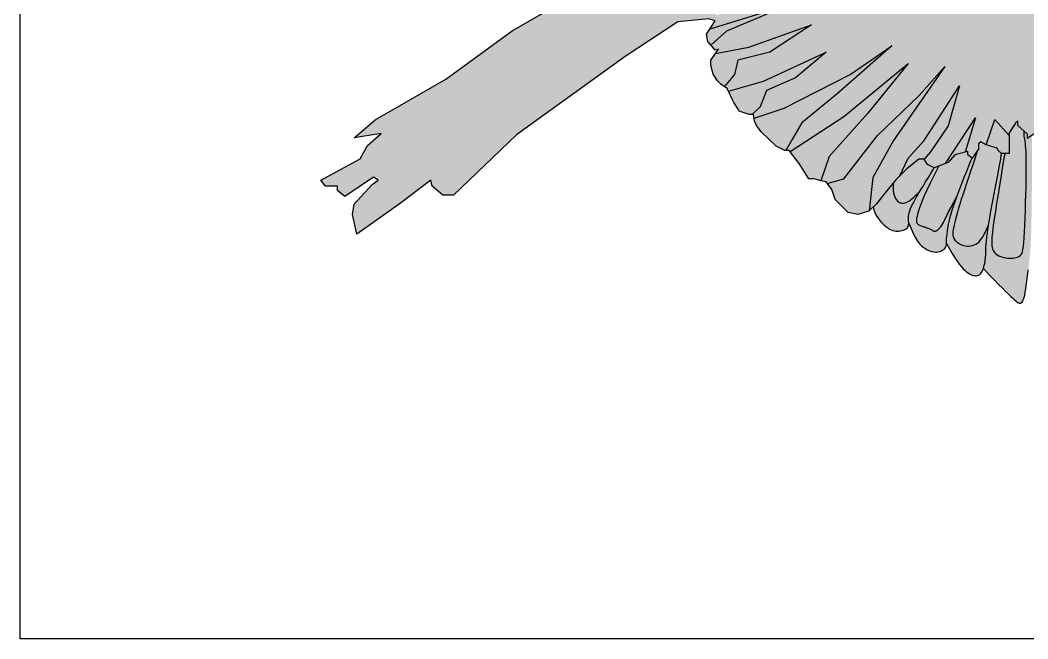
# Model space of a CAD drawing. Header units: millimetres. Extents: x 471 to 1044, y 7 to 541.
# Drawn here: x 470.8 to 530.6, y 149.7 to 186.4 of the extents above; entities that cross this region are included whole.
import ezdxf

# ---------------------------------------------------------------- set-up
doc = ezdxf.new("R2010")
doc.units = ezdxf.units.MM
for name, color, linetype in [('Images', 7, 'Continuous'), ('magpie', 4, 'Continuous'), ('magpiefill', 3, 'Continuous')]:
    doc.layers.add(name, color=color, linetype=linetype)
picture_1 = doc.add_image_def('image6.png', size_in_pixel=(273, 248))

msp = doc.modelspace()

# ---------------------------------------------------------------- hatches: boundary and pattern name
at = {"layer": 'magpiefill', "true_color": 0x010101}
h = msp.add_hatch(color=18, dxfattribs=at)
h.dxf.hatch_style = 1
edge = h.paths.add_edge_path()
edge.add_line((511.631, 186.474), (509.793, 186.286))
edge.add_line((509.793, 186.286), (506.665, 184.231))
edge.add_line((506.665, 184.231), (500.229, 179.585))
edge.add_line((500.229, 179.585), (496.474, 176.011))
edge.add_line((496.474, 176.011), (495.848, 176.011))
edge.add_line((495.848, 176.011), (495.223, 176.547))
edge.add_line((495.223, 176.547), (495.133, 176.905))
edge.add_line((495.133, 176.905), (493.256, 175.475))
edge.add_line((493.256, 175.475), (490.753, 173.688))
edge.add_line((490.753, 173.688), (490.485, 174.85))
edge.add_line((490.485, 174.85), (490.575, 175.475))
edge.add_line((490.575, 175.475), (491.647, 176.637))
edge.add_line((491.647, 176.637), (492.005, 176.905))
edge.add_line((492.005, 176.905), (491.737, 177.083))
edge.add_line((491.737, 177.083), (490.038, 175.922))
edge.add_line((490.038, 175.922), (489.591, 176.279))
edge.add_line((489.591, 176.279), (489.591, 176.547))
edge.add_line((489.591, 176.547), (488.876, 176.547))
edge.add_line((488.876, 176.547), (488.608, 176.905))
edge.add_line((488.608, 176.905), (490.932, 178.155))
edge.add_line((490.932, 178.155), (491.379, 178.96))
edge.add_line((491.379, 178.96), (492.184, 179.674))
edge.add_line((492.184, 179.674), (490.575, 179.406))
edge.add_line((490.575, 179.406), (491.826, 180.478))
edge.add_line((491.826, 180.478), (496.027, 182.891))
edge.add_line((496.027, 182.891), (499.96, 185.75))
edge.add_line((499.96, 185.75), (504.43, 188.341))
edge.add_line((504.43, 188.341), (507.112, 189.949))
edge.add_line((507.112, 189.949), (507.38, 190.932))
edge.add_line((507.38, 190.932), (508.363, 191.557))
edge.add_line((508.363, 191.557), (509.436, 191.11))
edge.add_line((509.436, 191.11), (510.151, 191.2))
edge.add_line((510.151, 191.2), (511.67, 192.451))
edge.add_line((511.67, 192.451), (512.922, 193.255))
edge.add_line((512.922, 193.255), (513.011, 191.468))
edge.add_line((513.011, 191.468), (512.654, 190.128))
edge.add_line((512.654, 190.128), (512.296, 189.949))
edge.add_line((512.296, 189.949), (511.76, 190.128))
edge.add_line((511.76, 190.128), (511.045, 189.413))
edge.add_line((511.045, 189.413), (512.148, 188.475))
edge.add_line((512.148, 188.475), (512.342, 189.314))
edge.add_line((512.342, 189.314), (513.246, 189.83))
edge.add_line((513.246, 189.83), (514.602, 189.895))
edge.add_line((514.602, 189.895), (515.377, 189.637))
edge.add_line((515.377, 189.637), (515.377, 189.056))
edge.add_line((515.377, 189.056), (514.731, 188.797))
edge.add_line((514.731, 188.797), (513.504, 188.539))
edge.add_line((513.504, 188.539), (512.083, 187.442))
edge.add_line((512.083, 187.442), (512.083, 186.667))
edge.add_line((512.083, 186.667), (513.246, 187.119))
edge.add_line((513.246, 187.119), (516.088, 188.217))
edge.add_line((516.088, 188.217), (517.96, 189.249))
edge.add_line((517.96, 189.249), (519.833, 190.605))
edge.add_line((519.833, 190.605), (522.287, 192.412))
edge.add_line((522.287, 192.412), (520.996, 191.96))
edge.add_line((520.996, 191.96), (519.769, 191.509))
edge.add_line((519.769, 191.509), (518.477, 191.831))
edge.add_line((518.477, 191.831), (517.315, 192.8))
edge.add_line((517.315, 192.8), (516.604, 194.22))
edge.add_line((516.604, 194.22), (516.346, 195.833))
edge.add_line((516.346, 195.833), (516.669, 197.318))
edge.add_line((516.669, 197.318), (518.025, 198.803))
edge.add_line((518.025, 198.803), (517.315, 198.544))
edge.add_line((517.315, 198.544), (513.956, 196.802))
edge.add_line((513.956, 196.802), (511.05, 195.188))
edge.add_line((511.05, 195.188), (509.436, 193.897))
edge.add_line((509.436, 193.897), (508.596, 192.67))
edge.add_line((508.596, 192.67), (507.692, 191.96))
edge.add_line((507.692, 191.96), (506.723, 191.702))
edge.add_line((506.723, 191.702), (506.142, 191.96))
edge.add_line((506.142, 191.96), (505.819, 192.348))
edge.add_line((505.819, 192.348), (505.884, 193.251))
edge.add_line((505.884, 193.251), (506.529, 194.736))
edge.add_line((506.529, 194.736), (506.077, 195.704))
edge.add_line((506.077, 195.704), (505.948, 194.865))
edge.add_line((505.948, 194.865), (505.367, 194.478))
edge.add_line((505.367, 194.478), (503.946, 193.639))
edge.add_line((503.946, 193.639), (503.494, 193.961))
edge.add_line((503.494, 193.961), (503.042, 194.22))
edge.add_line((503.042, 194.22), (502.59, 194.671))
edge.add_line((502.59, 194.671), (502.396, 195.382))
edge.add_line((502.396, 195.382), (502.461, 195.833))
edge.add_line((502.461, 195.833), (501.879, 195.962))
edge.add_line((501.879, 195.962), (501.557, 196.221))
edge.add_line((501.557, 196.221), (501.104, 196.673))
edge.add_line((501.104, 196.673), (500.717, 197.189))
edge.add_line((500.717, 197.189), (500.911, 198.157))
edge.add_line((500.911, 198.157), (500.717, 198.157))
edge.add_line((500.717, 198.157), (500.136, 198.351))
edge.add_line((500.136, 198.351), (499.555, 198.867))
edge.add_line((499.555, 198.867), (499.232, 199.513))
edge.add_line((499.232, 199.513), (499.361, 200.094))
edge.add_line((499.361, 200.094), (499.49, 200.739))
edge.add_line((499.49, 200.739), (499.167, 200.804))
edge.add_line((499.167, 200.804), (498.521, 201.385))
edge.add_line((498.521, 201.385), (498.134, 202.159))
edge.add_line((498.134, 202.159), (498.198, 202.869))
edge.add_line((498.198, 202.869), (499.296, 203.579))
edge.add_line((499.296, 203.579), (500.782, 204.354))
edge.add_line((500.782, 204.354), (501.815, 205.193))
edge.add_line((501.815, 205.193), (502.719, 205.968))
edge.add_line((502.719, 205.968), (502.848, 206.097))
edge.add_line((502.848, 206.097), (503.171, 206.226))
edge.add_line((503.171, 206.226), (503.559, 206.549))
edge.add_line((503.559, 206.549), (503.623, 206.807))
edge.add_line((503.623, 206.807), (503.623, 207))
edge.add_line((503.623, 207), (503.559, 207.259))
edge.add_line((503.559, 207.259), (503.365, 207.452))
edge.add_line((503.365, 207.452), (503.171, 207.581))
edge.add_line((503.171, 207.581), (502.913, 207.646))
edge.add_line((502.913, 207.646), (503.107, 207.775))
edge.add_line((503.107, 207.775), (503.365, 207.775))
edge.add_line((503.365, 207.775), (503.623, 207.84))
edge.add_line((503.623, 207.84), (504.075, 207.84))
edge.add_line((504.075, 207.84), (504.334, 207.84))
edge.add_line((504.334, 207.84), (504.527, 207.904))
edge.add_line((504.527, 207.904), (504.721, 208.033))
edge.add_line((504.721, 208.033), (504.85, 208.356))
edge.add_line((504.85, 208.356), (504.915, 208.55))
edge.add_line((504.915, 208.55), (504.656, 208.808))
edge.add_line((504.656, 208.808), (503.817, 209.26))
edge.add_line((503.817, 209.26), (504.915, 209.002))
edge.add_line((504.915, 209.002), (505.496, 208.872))
edge.add_line((505.496, 208.872), (505.819, 209.066))
edge.add_line((505.819, 209.066), (505.819, 209.195))
edge.add_line((505.819, 209.195), (505.819, 209.518))
edge.add_line((505.819, 209.518), (505.625, 209.647))
edge.add_line((505.625, 209.647), (505.496, 209.97))
edge.add_line((505.496, 209.97), (506.013, 209.905))
edge.add_line((506.013, 209.905), (506.271, 209.905))
edge.add_line((506.271, 209.905), (506.659, 209.905))
edge.add_line((506.659, 209.905), (506.659, 210.034))
edge.add_line((506.659, 210.034), (506.594, 210.422))
edge.add_line((506.594, 210.422), (506.465, 210.68))
edge.add_line((506.465, 210.68), (506.4, 211.003))
edge.add_line((506.4, 211.003), (506.723, 211.003))
edge.add_line((506.723, 211.003), (506.981, 211.067))
edge.add_line((506.981, 211.067), (507.111, 211.261))
edge.add_line((507.111, 211.261), (507.175, 211.713))
edge.add_line((507.175, 211.713), (507.24, 211.842))
edge.add_line((507.24, 211.842), (507.498, 211.842))
edge.add_line((507.498, 211.842), (507.692, 211.842))
edge.add_line((507.692, 211.842), (507.821, 211.971))
edge.add_line((507.821, 211.971), (508.015, 211.971))
edge.add_line((508.015, 211.971), (508.079, 212.294))
edge.add_line((508.079, 212.294), (508.079, 212.423))
edge.add_line((508.079, 212.423), (507.756, 212.552))
edge.add_line((507.756, 212.552), (508.015, 212.681))
edge.add_line((508.015, 212.681), (508.209, 212.681))
edge.add_line((508.209, 212.681), (508.467, 212.616))
edge.add_line((508.467, 212.616), (508.79, 212.552))
edge.add_line((508.79, 212.552), (509.242, 212.616))
edge.add_line((509.242, 212.616), (509.888, 212.745))
edge.add_line((509.888, 212.745), (510.211, 212.745))
edge.add_line((510.211, 212.745), (510.211, 212.487))
edge.add_line((510.211, 212.487), (510.275, 212.164))
edge.add_line((510.275, 212.164), (510.727, 211.971))
edge.add_line((510.727, 211.971), (511.308, 212.164))
edge.add_line((511.308, 212.164), (511.631, 211.777))
edge.add_line((511.631, 211.777), (512.084, 211.327))
edge.add_arc((399.971, 145.872), 129.822, 24.71968, 30.27788, ccw=False)
edge.add_arc((519.995, 201.886), 2.717, 219.42642, 277.51125)
edge.add_arc((522.932, 196.825), 3.502, 76.09793, 137.4829, ccw=False)
edge.add_arc((522.741, 192.542), 7.752, 60.01918, 82.34898, ccw=False)
edge.add_arc((522.846, 187.839), 12.024, 55.16075, 71.73216, ccw=False)
edge.add_arc((529.381, 191.983), 5.735, 86.6589, 120.31951)
edge.add_arc((531.137, 189.147), 9.069, 120.84908, 144.98215)
edge.add_arc((524.934, 193.7), 1.388, 152.01833, 206.95598)
edge.add_arc((418.861, 65.263), 165.304, 45.89312, 50.63923, ccw=False)
edge.add_line((533.913, 183.958), (533.783, 183.44))
edge.add_line((533.783, 183.44), (533.977, 183.182))
edge.add_line((533.977, 183.182), (534.558, 182.988))
edge.add_line((534.558, 182.988), (534.364, 182.601))
edge.add_line((534.364, 182.601), (534.623, 182.278))
edge.add_line((534.623, 182.278), (534.752, 181.955))
edge.add_line((534.752, 181.955), (534.3, 181.568))
edge.add_line((534.3, 181.568), (534.235, 181.181))
edge.add_line((534.235, 181.181), (534.429, 180.793))
edge.add_line((534.429, 180.793), (533.912, 180.6))
edge.add_line((533.912, 180.6), (533.396, 180.729))
edge.add_line((533.396, 180.729), (533.46, 180.277))
edge.add_line((533.46, 180.277), (532.75, 180.083))
edge.add_line((532.75, 180.083), (532.427, 180.277))
edge.add_line((532.427, 180.277), (532.233, 180.341))
edge.add_line((532.233, 180.341), (532.039, 180.083))
edge.add_line((532.039, 180.083), (531.716, 179.825))
edge.add_line((531.716, 179.825), (531.393, 179.954))
edge.add_line((531.393, 179.954), (530.554, 179.373))
edge.add_line((530.554, 179.373), (530.554, 179.631))
edge.add_line((530.554, 179.631), (529.973, 180.148))
edge.add_line((529.973, 180.148), (529.973, 180.406))
edge.add_line((529.973, 180.406), (529.844, 180.277))
edge.add_line((529.844, 180.277), (529.456, 179.696))
edge.add_line((529.456, 179.696), (529.456, 179.309))
edge.add_line((529.456, 179.309), (529.456, 178.47))
edge.add_line((529.456, 178.47), (529.004, 178.47))
edge.add_line((529.004, 178.47), (528.81, 178.663))
edge.add_line((528.81, 178.663), (528.746, 178.792))
edge.add_line((528.746, 178.792), (528.1, 178.986))
edge.add_line((528.1, 178.986), (527.777, 179.18))
edge.add_line((527.777, 179.18), (527.648, 179.05))
edge.add_line((527.648, 179.05), (527.648, 178.728))
edge.add_line((527.648, 178.728), (527.26, 178.211))
edge.add_line((527.26, 178.211), (527.002, 178.405))
edge.add_line((527.002, 178.405), (527.002, 178.599))
edge.add_line((527.002, 178.599), (526.227, 178.405))
edge.add_line((526.227, 178.405), (525.839, 177.953))
edge.add_line((525.839, 177.953), (525, 177.63))
edge.add_line((525, 177.63), (524.612, 177.824))
edge.add_line((524.612, 177.824), (524.419, 178.147))
edge.add_line((524.419, 178.147), (524.096, 178.147))
edge.add_line((524.096, 178.147), (523.385, 177.566))
edge.add_line((523.385, 177.566), (522.739, 176.92))
edge.add_line((522.739, 176.92), (522.094, 176.146))
edge.add_line((522.094, 176.146), (521.577, 175.5))
edge.add_line((521.577, 175.5), (521.125, 175.048))
edge.add_line((521.125, 175.048), (520.479, 174.855))
edge.add_line((520.479, 174.855), (519.898, 174.984))
edge.add_line((519.898, 174.984), (519.51, 175.371))
edge.add_line((519.51, 175.371), (519.123, 175.758))
edge.add_line((519.123, 175.758), (518.929, 176.339))
edge.add_line((518.929, 176.339), (518.606, 176.791))
edge.add_line((518.606, 176.791), (518.283, 176.856))
edge.add_line((518.283, 176.856), (517.896, 176.985))
edge.add_line((517.896, 176.985), (517.573, 176.985))
edge.add_line((517.573, 176.985), (516.992, 177.889))
edge.add_line((516.992, 177.889), (516.41, 178.663))
edge.add_line((516.41, 178.663), (516.152, 178.663))
edge.add_line((516.152, 178.663), (515.635, 178.921))
edge.add_line((515.635, 178.921), (514.731, 179.761))
edge.add_line((514.731, 179.761), (514.473, 180.148))
edge.add_line((514.473, 180.148), (514.344, 180.406))
edge.add_line((514.344, 180.406), (514.279, 180.793))
edge.add_line((514.279, 180.793), (514.021, 180.793))
edge.add_line((514.021, 180.793), (513.44, 180.987))
edge.add_line((513.44, 180.987), (513.375, 181.116))
edge.add_line((513.375, 181.116), (513.117, 181.503))
edge.add_line((513.117, 181.503), (513.052, 181.632))
edge.add_line((513.052, 181.632), (512.729, 182.342))
edge.add_line((512.729, 182.342), (512.342, 182.601))
edge.add_line((512.342, 182.601), (512.148, 182.794))
edge.add_line((512.148, 182.794), (511.89, 183.182))
edge.add_line((511.89, 183.182), (511.761, 183.698))
edge.add_line((511.761, 183.698), (511.761, 184.021))
edge.add_line((511.761, 184.021), (512.213, 184.666))
edge.add_line((512.213, 184.666), (512.019, 184.602))
edge.add_line((512.019, 184.602), (511.567, 185.118))
edge.add_line((511.567, 185.118), (511.502, 185.57))
edge.add_line((511.502, 185.57), (512.019, 186.345))
edge.add_line((512.019, 186.345), (511.631, 186.474))
at = {"layer": 'magpiefill'}
h = msp.add_hatch(color=251, dxfattribs=at)
h.dxf.hatch_style = 1
h.paths.add_polyline_path([(503.338, 204.889), (505.642, 205.734), (503.433, 205.366), (501.446, 204.893), (500.782, 204.354), (501.908, 204.508)])
h.paths.add_polyline_path([(504.387, 202.984), (508.296, 204.985), (505.722, 204.032), (502.861, 203.079), (500.573, 202.888), (498.201, 202.871), (498.198, 202.869), (498.134, 202.159), (498.521, 201.385), (499.167, 200.804), (499.49, 200.739), (501.05, 201.649)])
h.paths.add_polyline_path([(504.673, 200.982), (508.201, 203.365), (504.101, 201.363), (501.145, 200.41), (499.439, 200.485), (499.361, 200.094), (499.232, 199.513), (499.555, 198.867), (500.136, 198.351), (500.717, 198.157), (500.859, 198.157), (501.908, 199.076)])
h.paths.add_polyline_path([(504.005, 197.933), (507.629, 200.982), (503.433, 198.409), (500.836, 197.785), (500.717, 197.189), (501.104, 196.673), (501.557, 196.221), (501.879, 195.962), (502.095, 195.915), (502.385, 196.408)])
h.paths.add_polyline_path([(504.864, 196.694), (504.864, 197.456), (503.624, 196.027), (502.435, 195.652), (502.396, 195.382), (502.59, 194.671), (503.042, 194.22), (503.516, 193.949), (505.245, 195.169), (503.338, 194.883)])
h.paths.add_polyline_path([(507.819, 196.503), (506.263, 195.307), (506.529, 194.736)], flags=17)
h.paths.add_polyline_path([(509.092, 193.395), (509.154, 194.502), (510.298, 197.266), (508.201, 194.311), (505.86, 192.92), (505.819, 192.348), (506.142, 191.96), (506.723, 191.702), (507.692, 191.96), (508.596, 192.67)])
h.paths.add_polyline_path([(512.682, 185.734), (516.782, 187.45), (514.684, 186.783), (511.706, 185.876), (511.502, 185.57), (511.567, 185.118), (511.745, 184.915)])
h.paths.add_polyline_path([(513.349, 184.019), (515.256, 184.495), (517.735, 186.116), (514.017, 184.781), (512.04, 184.42), (511.761, 184.021), (511.761, 183.698), (511.89, 183.182), (512.148, 182.794), (512.342, 182.601), (512.561, 182.455), (513.159, 183.161)])
h.paths.add_polyline_path([(515.066, 182.208), (516.782, 182.971), (518.594, 184.495), (514.875, 182.78), (512.808, 182.17), (513.052, 181.632), (513.117, 181.503), (513.375, 181.116), (513.44, 180.987), (514.021, 180.793), (514.208, 180.793), (514.684, 181.255)])
h.paths.add_polyline_path([(519.261, 182.018), (522.503, 184.877), (520.024, 183.161), (516.115, 181.16), (514.316, 180.574), (514.344, 180.406), (514.473, 180.148), (514.731, 179.761), (515.635, 178.921), (516.152, 178.663), (516.21, 178.663), (516.591, 179.349), (517.163, 180.302)])
h.paths.add_polyline_path([(521.073, 180.874), (523.456, 183.828), (519.642, 180.683), (516.466, 178.588), (516.992, 177.889), (517.573, 176.985), (517.896, 176.985), (518.283, 176.856), (518.784, 178.301)])
h.paths.add_polyline_path([(522.598, 179.254), (525.649, 183.638), (524.124, 181.922), (521.645, 179.54), (519.642, 176.967), (518.667, 176.706), (518.929, 176.339), (519.123, 175.758), (519.51, 175.371), (519.898, 174.984), (520.479, 174.855), (521.125, 175.048), (521.153, 175.076), (521.359, 177.062)])
h.paths.add_polyline_path([(525.84, 180.112), (526.507, 182.494), (524.41, 179.254), (523.456, 178.206), (522.978, 177.159), (523.385, 177.566), (524.096, 178.147), (524.419, 178.147), (524.791, 178.587)])
h.paths.add_polyline_path([(527.461, 180.588), (525.675, 177.89), (525.839, 177.953), (526.227, 178.405), (526.848, 178.56)])
h.paths.add_polyline_path([(529.456, 179.54), (528.605, 180.493), (528.087, 178.994), (528.1, 178.986), (528.746, 178.792), (528.81, 178.663), (529.004, 178.47), (529.456, 178.47), (529.456, 179.309)])
h = msp.add_hatch(color=255, dxfattribs=at)
h.dxf.hatch_style = 1
h.paths.add_polyline_path([(530.46, 176.489), (530.468, 176.903), (530.474, 177.276), (530.477, 177.608), (530.477, 177.902), (530.475, 178.163), (530.47, 178.392), (530.462, 178.595), (530.451, 178.773), (530.438, 178.93), (530.422, 179.069), (530.409, 179.167), (530.307, 179.85), (529.838, 180.268), (529.456, 179.696), (529.456, 179.309), (529.456, 178.47), (529.195, 178.47), (529.113, 177.979), (529.034, 177.5), (528.959, 177.034), (528.887, 176.586), (528.82, 176.16), (528.757, 175.758), (528.698, 175.385), (528.645, 175.044), (528.598, 174.738), (528.556, 174.465), (528.52, 174.222), (528.49, 174.005), (528.465, 173.813), (528.446, 173.641), (528.432, 173.487), (528.424, 173.347), (528.422, 173.22), (528.425, 173.103), (528.436, 172.997), (528.453, 172.9), (528.477, 172.812), (528.51, 172.733), (528.55, 172.661), (528.599, 172.595), (528.657, 172.536), (528.724, 172.483), (528.798, 172.435), (528.879, 172.394), (528.966, 172.358), (529.059, 172.329), (529.157, 172.305), (529.259, 172.286), (529.364, 172.274), (529.471, 172.267), (529.578, 172.266), (529.682, 172.271), (529.782, 172.283), (529.876, 172.302), (529.962, 172.327), (530.039, 172.36), (530.104, 172.401), (530.159, 172.457), (530.205, 172.533), (530.244, 172.638), (530.276, 172.779), (530.303, 172.961), (530.327, 173.193), (530.348, 173.481), (530.368, 173.828), (530.388, 174.226), (530.406, 174.659), (530.422, 175.116), (530.437, 175.582), (530.449, 176.044)])
h = msp.add_hatch(color=253, dxfattribs=at)
h.dxf.hatch_style = 1
h.paths.add_polyline_path([(530.594, 171.571), (530.62, 171.788), (530.646, 171.991), (530.67, 172.195), (530.692, 172.415), (530.713, 172.67), (530.732, 172.977), (530.75, 173.354), (530.766, 173.818), (530.78, 174.387), (530.792, 175.068), (530.801, 175.826), (530.809, 176.619), (530.813, 177.401), (530.815, 178.129), (530.813, 178.757), (530.808, 179.244), (530.799, 179.543), (530.554, 179.373), (530.554, 179.631), (530.354, 179.809), (530.349, 179.708), (530.352, 179.61), (530.36, 179.513), (530.372, 179.413), (530.388, 179.308), (530.405, 179.195), (530.422, 179.069), (530.438, 178.93), (530.451, 178.773), (530.462, 178.595), (530.47, 178.392), (530.475, 178.163), (530.477, 177.902), (530.477, 177.608), (530.474, 177.276), (530.468, 176.903), (530.46, 176.489), (530.449, 176.044), (530.437, 175.582), (530.422, 175.116), (530.406, 174.659), (530.388, 174.226), (530.368, 173.828), (530.348, 173.481), (530.327, 173.193), (530.303, 172.961), (530.276, 172.779), (530.244, 172.638), (530.205, 172.533), (530.159, 172.457), (530.104, 172.401), (530.039, 172.36), (529.962, 172.327), (529.876, 172.302), (529.782, 172.283), (529.682, 172.271), (529.578, 172.266), (529.471, 172.267), (529.364, 172.274), (529.259, 172.286), (529.157, 172.305), (529.059, 172.329), (528.966, 172.358), (528.879, 172.394), (528.798, 172.435), (528.724, 172.483), (528.657, 172.536), (528.599, 172.595), (528.55, 172.661), (528.51, 172.733), (528.477, 172.812), (528.453, 172.9), (528.436, 172.997), (528.425, 173.103), (528.422, 173.22), (528.424, 173.347), (528.432, 173.487), (528.446, 173.641), (528.465, 173.813), (528.49, 174.005), (528.52, 174.222), (528.556, 174.465), (528.598, 174.738), (528.645, 175.044), (528.698, 175.385), (528.757, 175.758), (528.82, 176.16), (528.887, 176.586), (528.959, 177.034), (529.034, 177.5), (529.113, 177.979), (529.195, 178.47), (529.004, 178.47), (528.992, 178.339), (528.96, 178.135), (528.912, 177.868), (528.851, 177.55), (528.78, 177.191), (528.703, 176.804), (528.623, 176.399), (528.544, 175.987), (528.468, 175.58), (528.397, 175.182), (528.331, 174.799), (528.271, 174.436), (528.218, 174.098), (528.172, 173.788), (528.134, 173.514), (528.106, 173.278), (528.086, 173.084), (528.074, 172.928), (528.068, 172.801), (528.066, 172.698), (528.066, 172.61), (528.067, 172.532), (528.067, 172.455), (528.064, 172.374), (528.057, 172.282), (528.045, 172.181), (528.029, 172.074), (528.009, 171.964), (527.985, 171.854), (527.959, 171.748), (527.93, 171.648), (528.269, 171.288), (528.567, 170.977), (528.828, 170.71), (529.055, 170.482), (529.25, 170.291), (529.416, 170.132), (529.557, 170), (529.674, 169.893), (529.772, 169.805), (529.853, 169.736), (529.918, 169.683), (529.972, 169.645), (530.016, 169.619), (530.053, 169.603), (530.086, 169.597), (530.117, 169.597), (530.149, 169.604), (530.181, 169.619), (530.214, 169.646), (530.247, 169.689), (530.281, 169.749), (530.314, 169.832), (530.347, 169.94), (530.38, 170.077), (530.413, 170.244), (530.445, 170.437), (530.477, 170.65), (530.507, 170.876), (530.537, 171.109), (530.566, 171.342)])
h = msp.add_hatch(color=255, dxfattribs=at)
h.dxf.hatch_style = 1
h.paths.add_polyline_path([(528.703, 176.804), (528.78, 177.191), (528.851, 177.55), (528.912, 177.868), (528.96, 178.135), (528.992, 178.339), (529.004, 178.47), (528.81, 178.663), (528.746, 178.792), (528.085, 178.99), (528.087, 178.994), (527.777, 179.18), (527.648, 179.05), (527.648, 178.728), (527.57, 178.624), (527.417, 178.171), (527.274, 177.749), (527.141, 177.356), (527.018, 176.989), (526.905, 176.646), (526.8, 176.326), (526.704, 176.025), (526.615, 175.743), (526.534, 175.477), (526.46, 175.227), (526.394, 174.994), (526.334, 174.778), (526.282, 174.579), (526.237, 174.399), (526.199, 174.237), (526.168, 174.094), (526.143, 173.97), (526.126, 173.863), (526.116, 173.771), (526.114, 173.691), (526.119, 173.62), (526.132, 173.556), (526.153, 173.497), (526.181, 173.439), (526.218, 173.382), (526.263, 173.325), (526.316, 173.27), (526.376, 173.217), (526.443, 173.168), (526.517, 173.122), (526.597, 173.082), (526.684, 173.047), (526.777, 173.02), (526.875, 173), (526.976, 172.989), (527.079, 172.988), (527.182, 172.998), (527.286, 173.02), (527.387, 173.054), (527.485, 173.103), (527.579, 173.166), (527.67, 173.246), (527.76, 173.347), (527.849, 173.47), (527.941, 173.618), (528.035, 173.794), (528.135, 174), (528.24, 174.24), (528.271, 174.436), (528.331, 174.799), (528.397, 175.182), (528.468, 175.58), (528.544, 175.987), (528.623, 176.399)])
h = msp.add_hatch(color=255, dxfattribs=at)
h.dxf.hatch_style = 1
h.paths.add_polyline_path([(526.806, 177.106), (526.941, 177.439), (527.065, 177.741), (527.174, 178.002), (527.26, 178.211), (527.002, 178.405), (527.002, 178.599), (526.227, 178.405), (525.839, 177.953), (525.284, 177.74), (525.001, 177.194), (524.765, 176.721), (524.571, 176.313), (524.415, 175.963), (524.292, 175.667), (524.196, 175.416), (524.122, 175.204), (524.066, 175.026), (524.022, 174.874), (523.991, 174.746), (523.97, 174.64), (523.959, 174.552), (523.957, 174.48), (523.964, 174.421), (523.978, 174.374), (523.999, 174.334), (524.026, 174.3), (524.059, 174.271), (524.097, 174.247), (524.139, 174.225), (524.186, 174.206), (524.236, 174.188), (524.289, 174.171), (524.345, 174.154), (524.403, 174.136), (524.462, 174.118), (524.522, 174.098), (524.581, 174.078), (524.638, 174.057), (524.693, 174.035), (524.745, 174.012), (524.793, 173.988), (524.835, 173.964), (524.874, 173.94), (524.909, 173.917), (524.943, 173.898), (524.976, 173.882), (525.01, 173.872), (525.045, 173.868), (525.083, 173.873), (525.125, 173.886), (525.17, 173.909), (525.218, 173.942), (525.27, 173.986), (525.323, 174.042), (525.378, 174.109), (525.436, 174.19), (525.494, 174.283), (525.554, 174.391), (525.619, 174.518), (525.693, 174.667), (525.781, 174.844), (525.887, 175.054), (526.014, 175.3), (526.168, 175.587), (526.352, 175.921), (526.391, 176.031), (526.526, 176.391), (526.666, 176.753)])
h = msp.add_hatch(color=253, dxfattribs=at)
h.dxf.hatch_style = 1
h.paths.add_polyline_path([(528.066, 172.61), (528.066, 172.698), (528.068, 172.801), (528.074, 172.928), (528.086, 173.084), (528.106, 173.278), (528.134, 173.514), (528.172, 173.788), (528.218, 174.098), (528.24, 174.24), (528.135, 174), (528.035, 173.794), (527.941, 173.618), (527.849, 173.47), (527.76, 173.347), (527.67, 173.246), (527.579, 173.166), (527.485, 173.103), (527.387, 173.054), (527.286, 173.02), (527.182, 172.998), (527.079, 172.988), (526.976, 172.989), (526.875, 173), (526.777, 173.02), (526.684, 173.047), (526.597, 173.082), (526.517, 173.122), (526.443, 173.168), (526.376, 173.217), (526.316, 173.27), (526.263, 173.325), (526.218, 173.382), (526.181, 173.439), (526.153, 173.497), (526.132, 173.556), (526.119, 173.62), (526.114, 173.691), (526.116, 173.771), (526.126, 173.863), (526.143, 173.97), (526.168, 174.094), (526.199, 174.237), (526.237, 174.399), (526.282, 174.579), (526.334, 174.778), (526.394, 174.994), (526.46, 175.227), (526.534, 175.477), (526.615, 175.743), (526.704, 176.025), (526.8, 176.326), (526.905, 176.646), (527.018, 176.989), (527.141, 177.356), (527.274, 177.749), (527.417, 178.171), (527.57, 178.624), (527.26, 178.211), (527.174, 178.002), (527.065, 177.741), (526.941, 177.439), (526.806, 177.106), (526.666, 176.753), (526.526, 176.391), (526.391, 176.031), (526.267, 175.683), (526.158, 175.356), (526.064, 175.053), (525.985, 174.772), (525.919, 174.514), (525.866, 174.279), (525.824, 174.066), (525.793, 173.875), (525.771, 173.707), (525.757, 173.56), (525.75, 173.433), (525.747, 173.323), (525.745, 173.228), (525.743, 173.141), (525.919, 172.82), (526.082, 172.539), (526.233, 172.296), (526.372, 172.088), (526.502, 171.91), (526.624, 171.76), (526.738, 171.634), (526.846, 171.53), (526.949, 171.443), (527.047, 171.373), (527.141, 171.318), (527.229, 171.277), (527.312, 171.249), (527.39, 171.232), (527.462, 171.224), (527.529, 171.226), (527.59, 171.234), (527.646, 171.251), (527.697, 171.277), (527.745, 171.312), (527.788, 171.357), (527.827, 171.412), (527.864, 171.479), (527.898, 171.558), (527.93, 171.648), (527.959, 171.748), (527.985, 171.854), (528.009, 171.964), (528.029, 172.074), (528.045, 172.181), (528.057, 172.282), (528.064, 172.374), (528.067, 172.455), (528.067, 172.532)])
h = msp.add_hatch(color=255, dxfattribs=at)
h.dxf.hatch_style = 1
h.paths.add_polyline_path([(524.346, 176.539), (524.501, 176.794), (524.663, 177.062), (524.83, 177.341), (525, 177.63), (524.612, 177.824), (524.419, 178.147), (524.096, 178.147), (523.385, 177.566), (522.739, 176.92), (522.577, 176.726), (522.574, 176.507), (522.583, 176.316), (522.604, 176.153), (522.634, 176.015), (522.673, 175.898), (522.719, 175.802), (522.77, 175.723), (522.825, 175.66), (522.882, 175.61), (522.942, 175.573), (523.004, 175.548), (523.068, 175.534), (523.135, 175.531), (523.204, 175.538), (523.275, 175.554), (523.348, 175.579), (523.424, 175.613), (523.505, 175.658), (523.592, 175.717), (523.688, 175.793), (523.797, 175.889), (523.919, 176.007), (524.057, 176.15), (524.215, 176.322)])
h = msp.add_hatch(color=253, dxfattribs=at)
h.dxf.hatch_style = 1
h.paths.add_polyline_path([(525.771, 173.707), (525.793, 173.875), (525.824, 174.066), (525.866, 174.279), (525.919, 174.514), (525.985, 174.772), (526.064, 175.053), (526.158, 175.356), (526.267, 175.683), (526.352, 175.921), (526.168, 175.587), (526.014, 175.3), (525.887, 175.054), (525.781, 174.844), (525.693, 174.667), (525.619, 174.518), (525.554, 174.391), (525.494, 174.283), (525.436, 174.19), (525.378, 174.109), (525.323, 174.042), (525.27, 173.986), (525.218, 173.942), (525.17, 173.909), (525.125, 173.886), (525.083, 173.873), (525.045, 173.868), (525.01, 173.872), (524.976, 173.882), (524.943, 173.898), (524.909, 173.917), (524.874, 173.94), (524.835, 173.964), (524.793, 173.988), (524.745, 174.012), (524.693, 174.035), (524.638, 174.057), (524.581, 174.078), (524.522, 174.098), (524.462, 174.118), (524.403, 174.136), (524.345, 174.154), (524.289, 174.171), (524.236, 174.188), (524.186, 174.206), (524.139, 174.225), (524.097, 174.247), (524.059, 174.271), (524.026, 174.3), (523.999, 174.334), (523.978, 174.374), (523.964, 174.421), (523.957, 174.48), (523.959, 174.552), (523.97, 174.64), (523.991, 174.746), (524.022, 174.874), (524.066, 175.026), (524.122, 175.204), (524.196, 175.416), (524.292, 175.667), (524.415, 175.963), (524.571, 176.313), (524.765, 176.721), (525.001, 177.194), (525.284, 177.74), (525, 177.63), (524.83, 177.341), (524.663, 177.062), (524.501, 176.794), (524.346, 176.539), (524.2, 176.298), (524.066, 176.072), (523.944, 175.863), (523.837, 175.671), (523.747, 175.499), (523.672, 175.345), (523.612, 175.206), (523.565, 175.081), (523.529, 174.967), (523.504, 174.864), (523.489, 174.769), (523.482, 174.68), (523.482, 174.596), (523.486, 174.516), (523.491, 174.44), (523.495, 174.385), (523.636, 174.024), (523.771, 173.724), (523.901, 173.48), (524.026, 173.283), (524.147, 173.127), (524.263, 173.004), (524.376, 172.909), (524.486, 172.833), (524.592, 172.771), (524.696, 172.721), (524.797, 172.682), (524.894, 172.655), (524.988, 172.638), (525.079, 172.63), (525.166, 172.632), (525.249, 172.641), (525.329, 172.659), (525.403, 172.684), (525.472, 172.715), (525.535, 172.753), (525.59, 172.795), (525.638, 172.843), (525.677, 172.895), (525.706, 172.95), (525.726, 173.009), (525.737, 173.074), (525.743, 173.146), (525.745, 173.228), (525.747, 173.323), (525.75, 173.433), (525.757, 173.56)])
h = msp.add_hatch(color=253, dxfattribs=at)
h.dxf.hatch_style = 1
h.paths.add_polyline_path([(523.612, 175.206), (523.672, 175.345), (523.747, 175.499), (523.837, 175.671), (523.944, 175.863), (524.066, 176.072), (524.2, 176.298), (524.215, 176.322), (524.057, 176.15), (523.919, 176.007), (523.797, 175.889), (523.688, 175.793), (523.592, 175.717), (523.505, 175.658), (523.424, 175.613), (523.348, 175.579), (523.275, 175.554), (523.204, 175.538), (523.135, 175.531), (523.068, 175.534), (523.004, 175.548), (522.942, 175.573), (522.882, 175.61), (522.825, 175.66), (522.77, 175.723), (522.719, 175.802), (522.673, 175.898), (522.634, 176.015), (522.604, 176.153), (522.583, 176.316), (522.574, 176.507), (522.577, 176.726), (522.094, 176.146), (521.577, 175.5), (521.395, 175.318), (521.428, 175.145), (521.488, 174.975), (521.57, 174.81), (521.669, 174.653), (521.78, 174.506), (521.899, 174.371), (522.021, 174.251), (522.139, 174.147), (522.252, 174.062), (522.358, 173.995), (522.458, 173.944), (522.554, 173.907), (522.646, 173.883), (522.736, 173.871), (522.823, 173.868), (522.91, 173.873), (522.996, 173.885), (523.081, 173.903), (523.162, 173.927), (523.238, 173.956), (523.306, 173.991), (523.367, 174.032), (523.417, 174.077), (523.454, 174.126), (523.479, 174.18), (523.492, 174.239), (523.497, 174.302), (523.496, 174.369), (523.491, 174.44), (523.486, 174.516), (523.482, 174.596), (523.482, 174.68), (523.489, 174.769), (523.504, 174.864), (523.529, 174.967), (523.565, 175.081)])

# ---------------------------------------------------------------- linework, layer by layer
at = {"layer": 'magpie'}
msp.add_lwpolyline([(523.698, 193.071, -0.020712), (533.913, 183.958)], format="xyb", dxfattribs=at)
for points in [[(531.393, 179.954), (530.554, 179.373), (530.554, 179.631), (529.973, 180.148), (529.973, 180.406), (529.844, 180.277), (529.456, 179.696), (529.456, 179.309), (529.456, 178.47), (529.004, 178.47), (528.81, 178.663), (528.746, 178.792), (528.1, 178.986), (527.777, 179.18), (527.648, 179.05), (527.648, 178.728), (527.26, 178.211), (527.002, 178.405), (527.002, 178.599), (526.227, 178.405), (525.839, 177.953), (525, 177.63), (524.612, 177.824), (524.419, 178.147), (524.096, 178.147), (523.385, 177.566), (522.739, 176.92), (522.094, 176.146), (521.577, 175.5), (521.125, 175.048), (520.479, 174.855), (519.898, 174.984), (519.51, 175.371), (519.123, 175.758), (518.929, 176.339), (518.606, 176.791), (518.283, 176.856), (517.896, 176.985), (517.573, 176.985), (516.992, 177.889), (516.41, 178.663), (516.152, 178.663), (515.635, 178.921), (514.731, 179.761), (514.473, 180.148), (514.344, 180.406), (514.279, 180.793), (514.021, 180.793), (513.44, 180.987), (513.375, 181.116), (513.117, 181.503), (513.052, 181.632), (512.729, 182.342), (512.342, 182.601), (512.148, 182.794), (511.89, 183.182), (511.761, 183.698), (511.761, 184.021), (512.213, 184.666), (512.019, 184.602), (511.567, 185.118), (511.502, 185.57), (512.019, 186.345), (511.631, 186.474), (509.793, 186.286), (506.665, 184.231), (500.229, 179.585), (496.474, 176.011), (495.848, 176.011), (495.223, 176.547), (495.133, 176.905), (493.256, 175.475), (490.753, 173.688), (490.485, 174.85), (490.575, 175.475), (491.647, 176.637), (492.005, 176.905), (491.737, 177.083), (490.038, 175.922), (489.591, 176.279), (489.591, 176.547), (488.876, 176.547), (488.608, 176.905), (490.932, 178.155), (491.379, 178.96), (492.184, 179.674), (490.575, 179.406), (491.826, 180.478), (496.027, 182.891), (499.96, 185.75), (504.43, 188.341)], [(511.706, 185.876), (514.684, 186.783), (516.782, 187.45), (512.682, 185.734), (511.745, 184.915)], [(512.04, 184.42), (514.017, 184.781), (517.735, 186.116), (515.256, 184.495), (513.349, 184.019), (513.159, 183.161), (512.561, 182.455)], [(514.316, 180.574), (516.115, 181.16), (520.024, 183.161), (522.503, 184.877), (519.261, 182.018), (517.163, 180.302), (516.591, 179.349), (516.21, 178.663)], [(512.808, 182.17), (514.875, 182.78), (518.594, 184.495), (516.782, 182.971), (515.066, 182.208), (514.684, 181.255), (514.208, 180.793)], [(516.466, 178.588), (519.642, 180.683), (523.456, 183.828), (521.073, 180.874), (518.784, 178.301), (518.283, 176.856)], [(518.667, 176.706), (519.642, 176.967), (521.645, 179.54), (524.124, 181.922), (525.649, 183.638), (522.598, 179.254), (521.359, 177.062), (521.153, 175.076)], [(522.978, 177.159), (523.456, 178.206), (524.41, 179.254), (526.507, 182.494), (525.84, 180.112), (524.791, 178.587), (524.419, 178.147)], [(525.675, 177.89), (527.461, 180.588), (526.848, 178.56)], [(528.087, 178.994), (528.605, 180.493), (529.456, 179.54)], [(529.195, 178.47), (529.113, 177.979), (529.034, 177.5), (528.959, 177.034), (528.887, 176.586), (528.82, 176.16), (528.757, 175.758), (528.698, 175.385), (528.645, 175.044), (528.598, 174.738), (528.556, 174.465), (528.52, 174.222), (528.49, 174.005), (528.465, 173.813), (528.446, 173.641), (528.432, 173.487), (528.424, 173.347), (528.422, 173.22), (528.425, 173.103), (528.436, 172.997), (528.453, 172.9), (528.477, 172.812), (528.51, 172.733), (528.55, 172.661), (528.599, 172.595), (528.657, 172.536), (528.724, 172.483), (528.798, 172.435), (528.879, 172.394), (528.966, 172.358), (529.059, 172.329), (529.157, 172.305), (529.259, 172.286), (529.364, 172.274), (529.471, 172.267), (529.578, 172.266), (529.682, 172.271), (529.782, 172.283), (529.876, 172.302), (529.962, 172.327), (530.039, 172.36), (530.104, 172.401), (530.159, 172.457), (530.205, 172.533), (530.244, 172.638), (530.276, 172.779), (530.303, 172.961), (530.327, 173.193), (530.348, 173.481), (530.368, 173.828), (530.388, 174.226), (530.406, 174.659), (530.422, 175.116), (530.437, 175.582), (530.449, 176.044), (530.46, 176.489), (530.468, 176.903), (530.474, 177.276), (530.477, 177.608), (530.477, 177.902), (530.475, 178.163), (530.47, 178.392), (530.462, 178.595), (530.451, 178.773), (530.438, 178.93), (530.422, 179.069), (530.405, 179.195), (530.388, 179.308), (530.372, 179.413), (530.36, 179.513), (530.352, 179.61), (530.349, 179.708), (530.354, 179.809)], [(525.742, 173.141), (525.919, 172.82), (526.082, 172.539), (526.233, 172.296), (526.372, 172.088), (526.502, 171.91), (526.624, 171.76), (526.738, 171.634), (526.846, 171.53), (526.949, 171.443), (527.047, 171.373), (527.141, 171.318), (527.229, 171.277), (527.312, 171.249), (527.39, 171.232), (527.462, 171.224), (527.529, 171.226), (527.59, 171.234), (527.646, 171.251), (527.697, 171.277), (527.745, 171.312), (527.788, 171.357), (527.827, 171.412), (527.864, 171.479), (527.898, 171.558), (527.93, 171.648), (527.959, 171.748), (527.985, 171.854), (528.009, 171.964), (528.029, 172.074), (528.045, 172.181), (528.057, 172.282), (528.064, 172.374), (528.067, 172.455), (528.067, 172.532), (528.066, 172.61), (528.066, 172.698), (528.068, 172.801), (528.074, 172.928), (528.086, 173.084), (528.106, 173.278), (528.134, 173.514), (528.172, 173.788), (528.218, 174.098), (528.271, 174.436), (528.331, 174.799), (528.397, 175.182), (528.468, 175.58), (528.544, 175.987), (528.623, 176.399), (528.703, 176.804), (528.78, 177.191), (528.851, 177.55), (528.912, 177.868), (528.96, 178.135), (528.992, 178.339), (529.004, 178.47)], [(527.57, 178.624), (527.417, 178.171), (527.274, 177.749), (527.141, 177.356), (527.018, 176.989), (526.905, 176.646), (526.8, 176.326), (526.704, 176.025), (526.615, 175.743), (526.534, 175.477), (526.46, 175.227), (526.394, 174.994), (526.334, 174.778), (526.282, 174.579), (526.237, 174.399), (526.199, 174.237), (526.168, 174.094), (526.143, 173.97), (526.126, 173.863), (526.116, 173.771), (526.114, 173.691), (526.119, 173.62), (526.132, 173.556), (526.153, 173.497), (526.181, 173.439), (526.218, 173.382), (526.263, 173.325), (526.316, 173.27), (526.376, 173.217), (526.443, 173.168), (526.517, 173.122), (526.597, 173.082), (526.684, 173.047), (526.777, 173.02), (526.875, 173), (526.976, 172.989), (527.079, 172.988), (527.182, 172.998), (527.286, 173.02), (527.387, 173.054), (527.485, 173.103), (527.579, 173.166), (527.67, 173.246), (527.76, 173.347), (527.849, 173.47), (527.941, 173.618), (528.035, 173.794), (528.135, 174), (528.24, 174.24)], [(521.395, 175.318), (521.428, 175.145), (521.488, 174.975), (521.57, 174.81), (521.669, 174.653), (521.78, 174.506), (521.899, 174.371), (522.021, 174.251), (522.139, 174.147), (522.252, 174.062), (522.358, 173.995), (522.458, 173.944), (522.554, 173.907), (522.646, 173.883), (522.736, 173.871), (522.823, 173.868), (522.91, 173.873), (522.996, 173.885), (523.081, 173.903), (523.162, 173.927), (523.238, 173.956), (523.306, 173.991), (523.367, 174.032), (523.417, 174.077), (523.454, 174.126), (523.479, 174.18), (523.492, 174.239), (523.497, 174.302), (523.496, 174.369), (523.491, 174.44), (523.486, 174.516), (523.482, 174.596), (523.482, 174.68), (523.489, 174.769), (523.504, 174.864), (523.529, 174.967), (523.565, 175.081), (523.612, 175.206), (523.672, 175.345), (523.747, 175.499), (523.837, 175.671), (523.944, 175.863), (524.066, 176.072), (524.2, 176.298), (524.346, 176.539), (524.501, 176.794), (524.663, 177.062), (524.83, 177.341), (525, 177.63)], [(523.495, 174.385), (523.636, 174.024), (523.771, 173.724), (523.901, 173.48), (524.026, 173.283), (524.147, 173.127), (524.263, 173.004), (524.376, 172.909), (524.486, 172.833), (524.592, 172.771), (524.696, 172.721), (524.797, 172.682), (524.894, 172.655), (524.988, 172.638), (525.079, 172.63), (525.166, 172.632), (525.249, 172.641), (525.329, 172.659), (525.403, 172.684), (525.472, 172.715), (525.535, 172.753), (525.59, 172.795), (525.638, 172.843), (525.677, 172.895), (525.706, 172.95), (525.726, 173.009), (525.737, 173.074), (525.743, 173.146), (525.745, 173.228), (525.747, 173.323), (525.75, 173.433), (525.757, 173.56), (525.771, 173.707), (525.793, 173.875), (525.824, 174.066), (525.866, 174.279), (525.919, 174.514), (525.985, 174.772), (526.064, 175.053), (526.158, 175.356), (526.267, 175.683), (526.391, 176.031), (526.526, 176.391), (526.666, 176.753), (526.806, 177.106), (526.941, 177.439), (527.065, 177.741), (527.174, 178.002), (527.26, 178.211)], [(525.284, 177.74), (525.001, 177.194), (524.765, 176.721), (524.571, 176.313), (524.415, 175.963), (524.292, 175.667), (524.196, 175.416), (524.122, 175.204), (524.066, 175.026), (524.022, 174.874), (523.991, 174.746), (523.97, 174.64), (523.959, 174.552), (523.957, 174.48), (523.964, 174.421), (523.978, 174.374), (523.999, 174.334), (524.026, 174.3), (524.059, 174.271), (524.097, 174.247), (524.139, 174.225), (524.186, 174.206), (524.236, 174.188), (524.289, 174.171), (524.345, 174.154), (524.403, 174.136), (524.462, 174.118), (524.522, 174.098), (524.581, 174.078), (524.638, 174.057), (524.693, 174.035), (524.745, 174.012), (524.793, 173.988), (524.835, 173.964), (524.874, 173.94), (524.909, 173.917), (524.943, 173.898), (524.976, 173.882), (525.01, 173.872), (525.045, 173.868), (525.083, 173.873), (525.125, 173.886), (525.17, 173.909), (525.218, 173.942), (525.27, 173.986), (525.323, 174.042), (525.378, 174.109), (525.436, 174.19), (525.494, 174.283), (525.554, 174.391), (525.619, 174.518), (525.693, 174.667), (525.781, 174.844), (525.887, 175.054), (526.014, 175.3), (526.168, 175.587), (526.352, 175.921)], [(522.577, 176.726), (522.574, 176.507), (522.583, 176.316), (522.604, 176.153), (522.634, 176.015), (522.673, 175.898), (522.719, 175.802), (522.77, 175.723), (522.825, 175.66), (522.882, 175.61), (522.942, 175.573), (523.004, 175.548), (523.068, 175.534), (523.135, 175.531), (523.204, 175.538), (523.275, 175.554), (523.348, 175.579), (523.424, 175.613), (523.505, 175.658), (523.592, 175.717), (523.688, 175.793), (523.797, 175.889), (523.919, 176.007), (524.057, 176.15), (524.215, 176.322)], [(527.93, 171.648), (528.269, 171.288), (528.567, 170.977), (528.828, 170.71), (529.055, 170.482), (529.25, 170.291), (529.416, 170.132), (529.557, 170), (529.674, 169.893), (529.772, 169.805), (529.853, 169.736), (529.918, 169.683), (529.972, 169.645), (530.016, 169.619), (530.053, 169.603), (530.086, 169.597), (530.117, 169.597), (530.149, 169.604), (530.181, 169.619), (530.214, 169.646), (530.247, 169.689), (530.281, 169.749), (530.314, 169.832), (530.347, 169.94), (530.38, 170.077), (530.413, 170.244), (530.445, 170.437), (530.477, 170.65), (530.507, 170.876), (530.537, 171.109), (530.566, 171.342), (530.594, 171.571)]]:
    msp.add_lwpolyline(points, dxfattribs=at)

# ---------------------------------------------------------------- pictures from other files: only their frames are drawn
at = {"layer": 'Images'}
image = msp.add_image(picture_1, insert=(470.761, 149.68), size_in_units=(89.934, 81.698), dxfattribs=at)
image.dxf.flags = 15

doc.saveas('drawing.dxf')
